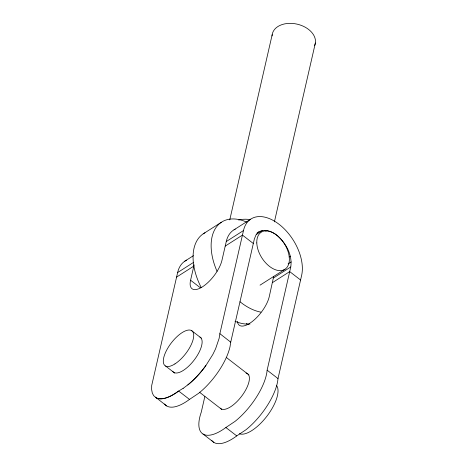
<?xml version="1.0" encoding="UTF-8"?>
<svg xmlns="http://www.w3.org/2000/svg" width="467" height="467" viewBox="0 0 467 467"><rect width="100%" height="100%" fill="white"/><g stroke="black" fill="none" stroke-linecap="round" stroke-linejoin="round"><path stroke-width="0.7" d="M237.429 321.36A23.379 9.527 -52.3 0 0 252.238 321.547A23.379 9.527 -52.3 0 0 269.249 296.691L273.662 276.517M204.838 396.571L201.265 412.174A44.295 18.055 -52.3 0 0 225.876 427.509L235.099 421.345A44.295 18.055 -52.3 0 0 267.13 370.179L290.766 266.966C292.605 254.772 285.822 242.735 276.651 235.117C271.216 230.774 262.939 228.205 257.008 233.068M258.852 231.895L256.044 234.802L254.369 238.952L230.727 342.165L230.033 346.666A44.295 18.055 -52.3 0 1 198.72 393.243L189.497 399.408A44.295 18.055 -52.3 0 1 164.565 404.013M200.314 287.736L190.583 280.218L194.114 264.818M229.77 219.869L272.191 34.64M211.82 440.515A44.295 18.055 -52.3 0 0 236.751 435.909L245.975 429.745A44.295 18.055 -52.3 0 0 278.005 378.579L301.641 275.367A40.22 24.307 57.5 0 0 279.126 224.335A40.22 24.307 57.5 0 0 243.511 230.459L219.852 333.765L219.134 338.359L215.602 348.791L212.876 354.383L205.813 365.661A44.295 18.055 -52.3 0 1 187.827 384.931M274.403 221.854L315.365 43.017M183.14 388.381L187.845 384.843A44.295 18.055 -52.3 0 0 205.836 365.573M203.227 233.815L221.294 222.298M184.815 261.176L193.431 255.683M250.68 219.181L233.453 230.167A40.22 24.307 57.5 0 0 226.285 241.445L221.994 260.189A23.379 9.527 -52.3 0 1 202.485 286.814A23.379 9.527 -52.3 0 1 190.583 280.218M177.629 272.547L193.624 262.349M226.267 241.538L243.494 230.552M176.584 277.1L193.811 266.114M225.222 246.091L242.449 235.105L253.324 243.505M256.441 234.346L262.594 230.424M265.781 231.276L267.007 230.488M289.126 257.013L290.357 256.231M288.11 263.908L291.186 261.946M260.049 285.15L285.051 269.208M273.539 277.947L290.766 266.966M272.477 282.593L289.703 271.607L300.579 280.007M183.157 388.293L178.598 391.101A44.295 18.055 -52.3 0 1 155.721 397.604L155.745 397.51A44.295 18.055 -52.3 0 0 178.622 391.007L189.497 399.408M246.424 323.351L248.14 324.676M219.875 333.677L230.727 342.165M267.13 370.179L278.005 378.579M191.499 330.548L201.259 338.09M226.53 357.611L248.929 374.913M165.528 365.988L174.722 373.086M199.415 392.163L221.813 409.466M225.876 427.509L236.751 435.909M166.62 405.911L153.672 395.707L152.295 393.01L151.635 389.577L151.699 385.491L177.653 272.459A40.22 24.307 57.5 0 1 186.654 260.131M202.999 434.012L213.874 442.412M238.672 220.027A22.002 15.061 12.9 0 1 250.528 219.671M272.074 35.953A22.002 15.061 12.9 0 1 297.035 24.126A22.002 15.061 12.9 0 1 314.635 45.544M249.985 324.045A51.837 31.324 57.5 0 1 234.994 321.261M201.125 287.322A51.837 31.324 57.5 0 1 204.984 232.776M260.936 312.143A51.837 31.324 57.5 0 1 240.003 301.758M217.062 271.356A51.837 31.324 57.5 0 1 246.64 222.094M276.441 385.386A30.629 12.486 -52.3 0 1 266.92 416.19A30.629 12.486 -52.3 0 1 239.39 433.738M199.905 337.046A22.002 8.966 -52.3 0 1 193.531 360.874A22.002 8.966 -52.3 0 1 172.638 371.283M246.033 373.034A22.002 8.966 -52.3 0 1 242.116 395.567A22.002 8.966 -52.3 0 1 220.29 408.17M234.043 229.787A40.22 24.307 57.5 0 1 235.292 229.116M174.932 363.904A22.002 8.966 -52.3 0 0 193.105 332.294A22.002 8.966 -52.3 0 0 167.501 348.615A22.002 8.966 -52.3 0 0 174.932 363.904M256.786 242.933A22.002 13.298 57.5 0 0 281.782 270.492A22.002 13.298 57.5 0 0 280.644 238.83A22.002 13.298 57.5 0 0 256.786 242.933"/></g></svg>
